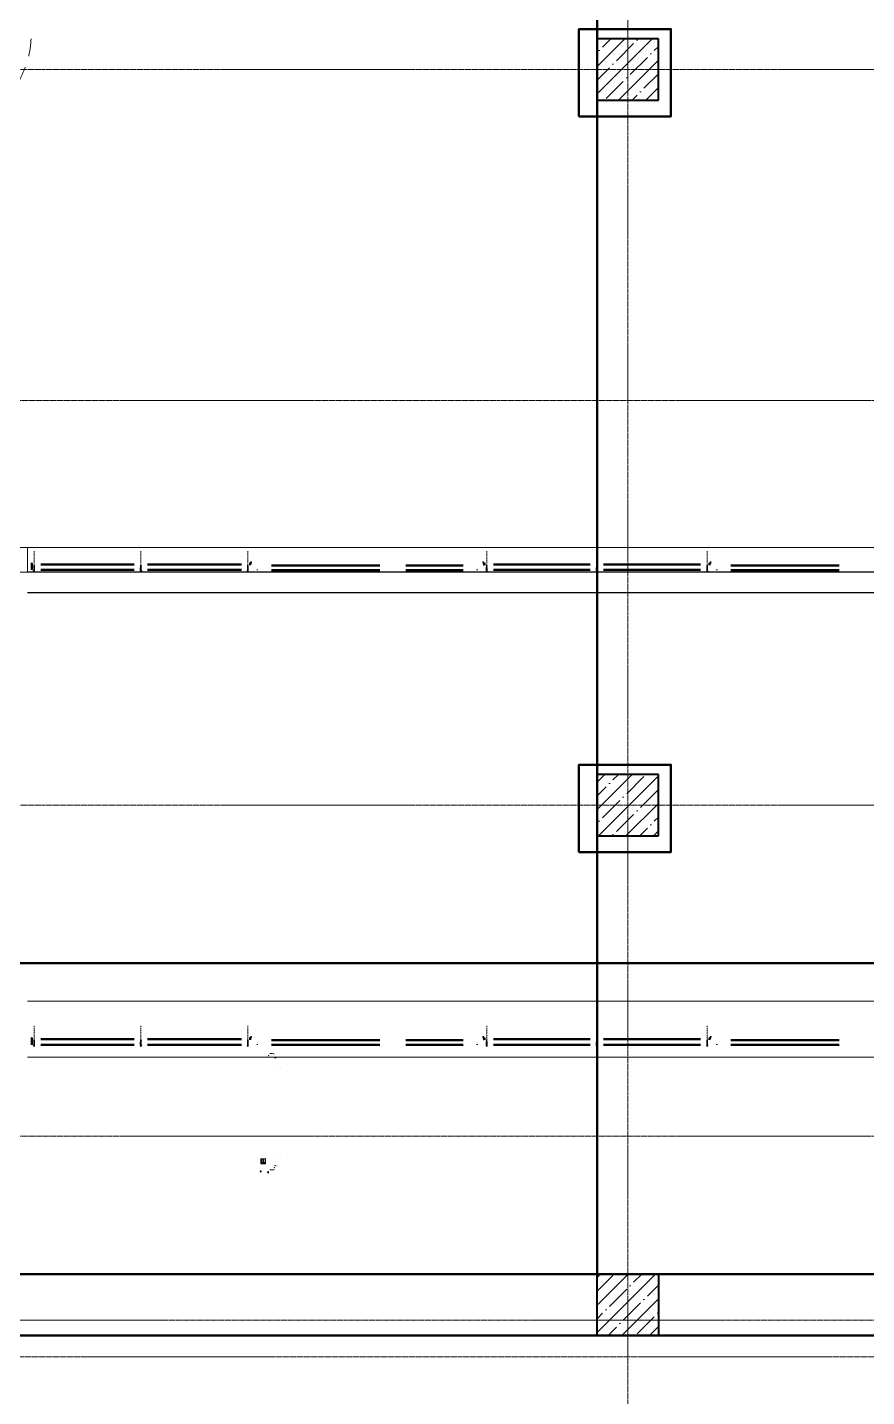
# Model space of a CAD drawing. Header units: millimetres. Extents: x -24360 to 609566, y -391049 to 148426.
# Drawn here: x 28700 to 35550, y 68076 to 79243 of the extents above; entities that cross this region are included whole.
import ezdxf

# ---------------------------------------------------------------- set-up
doc = ezdxf.new("R2010")
doc.units = ezdxf.units.MM
for name, pattern in [('ACAD_ISO10W100', [18, 12, -3, 0, -3]), ('CENTER2', [28.575, 19.05, -3.175, 3.175, -3.175]), ('DASHED', [19.05, 12.7, -6.35]), ('HIDDEN2', [4.7625, 3.175, -1.5875])]:
    doc.linetypes.add(name, pattern=pattern)
for name, color, linetype, lineweight in [('A-Wall-Open', 8, 'Continuous', 0), ('Al', 59, 'Continuous', 13), ('Cen', 1, 'CENTER2', 13), ('OSN', 7, 'Continuous', 0), ('АР_Двери_внутренние_антипаника', 7, 'Continuous', 0), ('АР_Колонны', 70, 'Continuous', 30), ('АР_Стены ЖБ', 7, 'Continuous', 30), ('АР_Стены ПЕНОблок', 52, 'Continuous', 20), ('АР_Стены_Стекло', 4, 'Continuous', 13), ('АР_Штриховка', 8, 'Continuous', 0), ('Витражные конструкции', 252, 'Continuous', 15), ('Оси', 1, 'ACAD_ISO10W100', 13)]:
    doc.layers.add(name, color=color, linetype=linetype, lineweight=lineweight)
for name, color, linetype, lineweight, true_color in [('АР_Оси_РД_100', 7, 'Continuous', 0, 0x525252), ('РД_Витраж_вн', 7, 'Continuous', 25, 0x148aff), ('РД_Оси_100', 7, 'Continuous', 0, 0x525252)]:
    doc.layers.add(name, color=color, linetype=linetype, lineweight=lineweight, true_color=true_color)
for name, color, linetype, lineweight, plot in [('КР_Балки-0.5', 60, 'Continuous', 50, False), ('РД_Витраж_проем', 80, 'Continuous', 0, False), ('РД_Проем', 230, 'Continuous', 0, False)]:
    doc.layers.add(name, color=color, linetype=linetype, lineweight=lineweight, plot=plot)

# ---------------------------------------------------------------- blocks, each defined once
blk = doc.blocks.new('СОШ_2200_АР_ОСИ_М100_28.05.24')
at = {"layer": 'АР_Оси_РД_100', "linetype": 'CENTER2'}
for p, q in [((-5954.958, 78900), (119910, 78900)), ((119910, 76200), (-5954.958, 76200)), ((-5954.958, 75000), (119910, 75000)), ((-5954.958, 72900), (95715.503, 72900))]:
    blk.add_line(p, q, dxfattribs=at)
for points in [[(33600, 139938.679), (33600, -6155)], [(119910, 70200), (-5954.958, 70200)], [(95715.503, 68700), (-5454.958, 68700), (-5954.958, 68850)], [(78274.959, 68400), (-5454.958, 68400), (-5954.958, 68250)]]:
    blk.add_lwpolyline(points, dxfattribs=at)
blk = doc.blocks.new('VS_5i5x45')
for p, q in [((-5, -4), (-5, 4)), ((-5, 4), (-5, 4)), ((-1, 4), (-5, 4)), ((-5, 0), (-5, 4)), ((-1, 3), (-5, 3)), ((-5, 0), (-5, -4)), ((-1, 3), (-3, 3)), ((-1, 5), (-1, 4)), ((-1, 5), (-1, 5)), ((-1, 5), (-1, 0)), ((-1, 0), (-1, 5)), ((-1, 3), (24, 3)), ((-1, 0), (-1, -5)), ((-1, -5), (-1, 0)), ((24, 3), (25, -3)), ((24, 2), (24, 3)), ((24, 2), (25, -2)), ((24, 2), (25, 2)), ((25, 2), (26, 3)), ((25, 2), (26, -2)), ((26, 3), (27, -3)), ((26, 2), (26, 3)), ((26, 2), (27, -2)), ((26, 2), (27, 2)), ((27, 3), (28, -3)), ((27, 2), (27, 3)), ((28, 2), (27, 3)), ((27, 2), (28, -2)), ((28, 2), (29, -2)), ((28, 2), (29, 2)), ((29, 3), (30, -3)), ((30, 2), (29, 3)), ((29, 2), (29, 3)), ((29, 2), (30, -2)), ((30, 2), (30, -2)), ((30, 2), (31, 2)), ((31, 3), (32, -3)), ((31, 2), (31, 3)), ((31, 2), (31, 3)), ((31, 2), (32, -2)), ((31, 2), (32, -2)), ((31, 2), (33, 2)), ((33, 3), (34, -3)), ((33, 2), (33, 3)), ((33, 2), (33, 3)), ((33, 2), (33, -2)), ((33, 2), (34, -2)), ((33, 2), (34, 2)), ((34, 2), (35, 3)), ((34, 2), (35, -2)), ((35, 3), (36, -3)), ((35, 2), (35, 3)), ((35, 2), (36, -2)), ((35, 2), (36, 2)), ((36, 3), (37, -3)), ((36, 2), (36, 3)), ((37, 2), (36, 3)), ((36, 2), (37, -2)), ((37, 2), (38, -2)), ((37, 2), (38, 2)), ((38, 3), (39, -3)), ((38, 2), (38, 3)), ((39, 2), (38, 3)), ((38, 2), (39, -2)), ((39, 2), (39, -2)), ((39, 2), (40, 2)), ((40, 3), (41, -3)), ((40, 2), (40, 3)), ((40, 2), (40, 3)), ((40, 2), (42, 1)), ((40, 2), (41, -1)), ((40, 2), (41, -2)), ((42, 1), (42, 2)), ((42, 1), (42, 2)), ((42, 2), (43, -2)), ((42, 1), (44, 0)), ((42, 1), (42, -1)), ((42, 1), (43, -1)), ((43, -1), (44, 0)), ((-1, -3), (-5, -3)), ((-5, -4), (-5, -4)), ((-1, -4), (-5, -4)), ((-1, -3), (25, -3)), ((-1, -5), (-1, -4)), ((-1, -5), (-1, -5)), ((25, -2), (25, -3)), ((25, -2), (26, -2)), ((26, -2), (27, -3)), ((27, -2), (28, -2)), ((27, -2), (27, -3)), ((29, -2), (28, -3)), ((28, -2), (28, -3)), ((29, -2), (30, -2)), ((30, -2), (32, -2)), ((30, -2), (30, -3)), ((30, -2), (30, -3)), ((32, -2), (33, -2)), ((32, -2), (32, -3)), ((32, -2), (32, -3)), ((33, -2), (34, -3)), ((34, -2), (35, -2)), ((34, -2), (34, -3)), ((35, -2), (36, -3)), ((36, -2), (37, -2)), ((36, -2), (36, -3)), ((37, -2), (37, -3)), ((38, -2), (37, -3)), ((38, -2), (39, -2)), ((39, -2), (40, -2)), ((39, -2), (39, -3)), ((39, -2), (39, -3)), ((40, -2), (41, -2)), ((41, -1), (42, -1)), ((41, -1), (41, -3)), ((41, -2), (41, -3)), ((42, -1), (43, -2)), ((43, -1), (43, -2))]:
    blk.add_line(p, q)
for centre, radius, start, end in [((-4, 4), 1.48, 144.0604, 216.6704), ((6, 0), 10.5, 166.9324, 182.0307), ((-1, 4), 1.07, 125.3093, 234.6907), ((6, 0), 7.97, 159.8247, 200.1753), ((6, 0), 10.5, 177.9693, 193.0676), ((-4, -4), 1.48, 143.3296, 215.9396), ((-1, -4), 1.07, 125.3093, 234.6907)]:
    blk.add_arc(centre, radius, start, end)
blk = doc.blocks.new('ТПУ-032-07')
at = {"color": 191}
blk.add_lwpolyline([(-10, -5, 0.414214), (-10, -6), (-10, -6, -0.414214), (-10, -6), (-10, -6, -0.198912), (-10, -6), (-10, -7, -0.198912), (-11, -7), (-12, -7), (-12, 0), (-10, 0, 0.324532), (-10, 0), (-10, 1, 0.231307), (-10, 2), (-10, 2, -0.316767), (-10, 2), (-9, 4, -0.780158), (-8, 4), (-8, -1, 0.493145), (-8, -1), (-6, 0, -0.131652), (-6, 0), (-4, -1, 0.493145), (-4, -1), (-4, 4, -0.780158), (-3, 4), (-2, 2, -0.316767), (-2, 2), (-2, 2, 0.231307), (-2, 1), (-2, 0, 0.324532), (-2, 0), (0, 0), (0, -7), (-1, -7, -0.198912), (-2, -7), (-2, -6, -0.198912), (-2, -6), (-2, -6, -0.414214), (-2, -6), (-2, -6, 0.414214), (-2, -5), (-2, -3, 0.339454), (-2, -3), (-6, -2, 0.131652), (-6, -2), (-10, -3, 0.339454), (-10, -3)], format="xyb", close=True, dxfattribs=at)
blk = doc.blocks.new('ТПУ-032-33')
at = {"color": 191}
for points in [[(-1, -33), (0, -33), (0, 0), (-2, 0, -0.414214), (-2, 0), (-2, 1, -0.231307), (-2, 2), (-2, 2, 0.316767), (-2, 2), (-3, 4, 0.780158), (-4, 4), (-4, -1, 0.414214), (-4, -2), (-2, -2, -0.414214), (-2, -2), (-2, -14, -0.493145), (-2, -15), (-6, -15, 0.131652), (-6, -15), (-10, -15, -0.493145), (-10, -14), (-10, -2, -0.414214), (-10, -2), (-8, -2, 0.414214), (-8, -1), (-8, 4, 0.780158), (-9, 4), (-10, 2, 0.316767), (-10, 2), (-10, 2, -0.231307), (-10, 1), (-10, 0, -0.414214), (-10, 0), (-12, 0), (-12, -33), (-11, -33, 0.198912), (-10, -33), (-10, -32, 0.198912), (-10, -32), (-10, -32, 0.414214), (-10, -32), (-10, -32, -0.414214), (-10, -31), (-10, -29, -0.339454), (-10, -29), (-6, -29, -0.131652), (-6, -29), (-2, -29, -0.339454), (-2, -29), (-2, -31, -0.414214), (-2, -32), (-2, -32, 0.414214), (-2, -32), (-2, -32, 0.198912), (-2, -32), (-2, -33, 0.198912)], [(-2, -16, 0.339454), (-2, -16), (-6, -16, 0.131652), (-6, -16), (-10, -16, 0.339454), (-10, -16), (-10, -27, 0.493145), (-10, -27), (-6, -27, -0.131652), (-6, -27), (-2, -27, 0.493145), (-2, -27)]]:
    blk.add_lwpolyline(points, format="xyb", close=True, dxfattribs=at)
blk = doc.blocks.new('ТПУ-032-14')
at = {"color": 191}
for p, q in [((-12, 0), (-12, -14)), ((-10, 0), (-12, 0)), ((-8, 4), (-10, 2)), ((-10, 2), (-10, 2)), ((-10, 1), (-10, 0)), ((-8, -1), (-8, 4)), ((-2, 2), (-4, 4)), ((-4, 4), (-4, -1)), ((-2, 2), (-2, 2)), ((-2, 0), (-2, 1)), ((0, 0), (-2, 0)), ((0, -14), (0, 0)), ((-12, -14), (-11, -14)), ((-10, -6), (-10, -2)), ((-10, -2), (-8, -2)), ((-10, -10), (-6, -9)), ((-10, -12), (-10, -10)), ((-10, -12), (-10, -12)), ((-10, -14), (-10, -13)), ((-10, -13), (-10, -13)), ((-6, -6), (-9, -7)), ((-3, -7), (-6, -6)), ((-6, -9), (-2, -10)), ((-4, -2), (-2, -2)), ((-2, -2), (-2, -6)), ((-2, -10), (-2, -12)), ((-2, -12), (-2, -12)), ((-2, -13), (-2, -13)), ((-2, -13), (-2, -14)), ((-1, -14), (0, -14))]:
    blk.add_line(p, q, dxfattribs=at)
for centre, start, end in [((-10, 2), 146.3099, 216.6158), ((-8, 4), 0, 146.3099), ((-4, 4), 33.6901, 180), ((-2, 2), 323.3842, 33.6901), ((-11, -14), 270, 315), ((-10, -13), 315, 0), ((-10, -13), 0, 90), ((-8, -1), 270, 0), ((-6, -6), 75, 105), ((-4, -1), 180, 270), ((-2, -13), 90, 180), ((-2, -13), 180, 225), ((-1, -14), 225, 270)]:
    blk.add_arc(centre, 0.25, start, end, dxfattribs=at)
at = {"color": 191, "extrusion": (0, 0, -1)}
for centre, radius, start, end in [((10, 1), 0.25, 127.9045, 180), ((10, 0), 0.25, 180, 270), ((2, 0), 0.25, 270, 0), ((2, 1), 0.25, 0, 52.0955), ((10, -2), 0.25, 0, 90), ((9, -6), 1, 255, 0), ((10, -12), 0.25, 270, 0), ((10, -10), 0.25, 0, 75), ((6, -9), 0.25, 75, 105), ((2, -6), 1, 180, 285), ((2, -2), 0.25, 90, 180), ((2, -10), 0.25, 105, 180), ((2, -12), 0.25, 180, 270)]:
    blk.add_arc(centre, radius, start, end, dxfattribs=at)
blk = doc.blocks.new('ВС 5.5х45')
at = {"rotation": 180}
blk.add_blockref('VS_5i5x45', (-0.5, 0), dxfattribs=at)
blk = doc.blocks.new('tpu004MM')
blk.add_lwpolyline([(4, -6, -1), (4, -7), (3, -8, 0.315299), (3, -8), (3, -8, -0.8391), (1, -9), (-1, -2, -0.520567), (-1, -1), (0, -1, 0.414214), (0, -1), (0, 1, 0.520567), (-1, 2), (-1, 1, -0.414214), (-2, 1), (-2, 3, -0.414214), (-2, 3), (0, 4, -0.067914), (0, 4), (6, 4, -0.87281), (6, 4), (3, 3, 0.315299), (3, 3), (3, -1, 0.520567), (3, -1), (5, -1, -1), (6, -1), (3, -3, 0.315299), (3, -3), (3, -7, 0.520567), (3, -7)], format="xyb", close=True)
blk = doc.blocks.new('РУ-65.02')
at = {"layer": 'OSN', "xscale": -1}
blk.add_blockref('tpu004MM', (0, 0), dxfattribs=at)
blk = doc.blocks.new('ТПУ-45.02')
at = {"elevation": 0}
blk.add_lwpolyline([(-2, 2, -0.916659), (-1, 2), (-1, 1, -0.398231), (-2, 1), (-2, 1, 0.668179), (-2, 1), (-1, 0, 0.198912), (-1, 0), (1, 0, 0.198912), (1, 0), (2, 1, 0.668179), (2, 1), (2, 1, -0.414214), (2, 1), (2, 2, -0.904069), (2, 2), (3, 2, 0.414214), (4, 3), (4, 3, 0.327426), (3, 3), (-1, 4, 0.167079), (-1, 4, -0.978527), (-2, 5, 0.140808), (-1, 5), (-1, 6, -0.301775), (-1, 7, -0.191208), (2, 6, -0.2528), (2, 6, 0.249371), (2, 6, -0.087675), (3, 5, 0.34791), (3, 5), (3, 5, 0.434986), (3, 6, 0.631386), (-4, 4), (-4, 3, 0.423855), (-4, 2)], format="xyb", close=True, dxfattribs=at)
blk.add_lwpolyline([(-2, 4, 0.440609), (-2, 4), (0, 4, -0.880439), (-1, 3), (-3, 3, -0.266716), (-2, 6, -0.681981), (-2, 6)], format="xyb", close=True)
blk.add_lwpolyline([(1, 1, 0.413945), (1, 1), (1, 2, 0.414214), (0, 3), (0, 3, 0.414214), (-1, 2), (-1, 1, 0.413945), (-1, 1), (1, 1)], format="xyb")
blk = doc.blocks.new('Стекло 4 мм разрез')
at = {"layer": 'Al'}
for p, q in [((-2, -42), (-2, 0)), ((2, -42), (2, 0))]:
    blk.add_line(p, q, dxfattribs=at)
at = {"layer": 'Al', "ltscale": 4}
blk.add_line((2, 0), (-2, 0), dxfattribs=at)
at = {"layer": 'Al', "color": 5, "linetype": 'Continuous'}
for p, q in [((-1, -5), (1, -3)), ((-1, -4), (0, -3)), ((-1, -11), (1, -8)), ((-1, -10), (0, -8)), ((-1, -17), (1, -14)), ((-1, -15), (0, -14)), ((-1, -22), (1, -20)), ((-1, -21), (0, -20)), ((-1, -28), (1, -25)), ((-1, -27), (0, -26)), ((-1, -34), (1, -31)), ((-1, -32), (0, -31)), ((-1, -39), (1, -37)), ((-1, -38), (0, -37)), ((0, -5), (1, -4)), ((0, -11), (1, -10)), ((0, -16), (1, -15)), ((0, -22), (1, -21)), ((0, -28), (1, -27)), ((0, -33), (1, -32)), ((0, -39), (1, -38))]:
    blk.add_line(p, q, dxfattribs=at)

msp = doc.modelspace()

# ---------------------------------------------------------------- hatches: boundary and pattern name
at = {"layer": 'АР_Штриховка', "linetype": 'Continuous', "lineweight": 5, "true_color": 0x000000}
h = msp.add_hatch(dxfattribs=at)
h.set_pattern_fill('ANSI35', color=18, scale=25, style=0)
h.paths.add_polyline_path([(33350, 78650), (33850, 78650), (33850, 79150), (33350, 79150)], flags=0)
h = msp.add_hatch(dxfattribs=at)
h.set_pattern_fill('ANSI35', color=18, scale=25, style=0)
h.paths.add_polyline_path([(33350, 72650), (33850, 72650), (33850, 73150), (33350, 73150)], flags=0)
h = msp.add_hatch(dxfattribs=at)
h.set_pattern_fill('ANSI35', color=18, scale=25, style=0)
h.paths.add_polyline_path([(33850, 69075), (33850, 68575), (33350, 68575), (33350, 69075)], flags=0)

# ---------------------------------------------------------------- linework, layer by layer
at = {"color": 2, "lineweight": 50}
msp.add_lwpolyline([(29275, 90117.643), (28278, 90117.643), (28278, 71611), (44686.877, 71611), (44686.877, 90117.643)], dxfattribs=at)
for points in [[(33202.001, 78517.165), (33953.001, 78517.165), (33953.001, 79229.165), (33202.001, 79229.165)], [(33202.001, 72517.165), (33953.001, 72517.165), (33953.001, 73229.165), (33202.001, 73229.165)]]:
    msp.add_lwpolyline(points, close=True, dxfattribs=at)
at = {"color": 2, "const_width": 0.6}
for points in [[(29654.773, 74817.398), (29637.41, 74817.398), (29631.791, 74815.091), (29621.208, 74815.091), (29615.041, 74817.398), (29598.974, 74817.398)], [(33376.773, 74817.398), (33359.41, 74817.398), (33353.791, 74815.091), (33343.208, 74815.091), (33337.041, 74817.398), (33320.974, 74817.398)], [(29654.78, 70945.667), (29637.418, 70945.667), (29631.799, 70943.36), (29621.216, 70943.36), (29615.048, 70945.667), (29598.982, 70945.667)], [(33376.78, 70945.667), (33359.418, 70945.667), (33353.799, 70943.36), (33343.216, 70943.36), (33337.048, 70945.667), (33320.982, 70945.667)]]:
    msp.add_lwpolyline(points, dxfattribs=at)
at = {"layer": 'A-Wall-Open', "color": 18, "linetype": 'Continuous', "lineweight": 0, "true_color": 0x000000}
for p, q in [((44500, 74800), (28700, 74800)), ((44500, 74630), (28700, 74630))]:
    msp.add_line(p, q, dxfattribs=at)
at = {"layer": 'Al', "color": 18, "ltscale": 4, "true_color": 0x000000}
for p, q in [((29627, 74853.731), (29626.993, 74800)), ((33349, 74853.731), (33348.993, 74800)), ((29627.008, 70982), (29627.001, 70928.269)), ((33349.008, 70982), (33349.001, 70928.269)), ((30622.623, 69973.379), (30609.623, 69985.379)), ((30622.623, 69985.379), (30609.623, 69973.379)), ((30639.623, 69973.379), (30626.623, 69985.379)), ((30639.623, 69985.379), (30626.623, 69973.379))]:
    msp.add_line(p, q, dxfattribs=at)
for points in [[(30622.623, 69973.379), (30609.623, 69973.379), (30609.623, 69985.379), (30622.623, 69985.379)], [(30639.623, 69973.379), (30626.623, 69973.379), (30626.623, 69985.379), (30639.623, 69985.379)]]:
    msp.add_lwpolyline(points, close=True, dxfattribs=at)
at = {"layer": 'Cen', "color": 18, "ltscale": 5, "true_color": 0x000000}
msp.add_line((30602.623, 70015.322), (30646.623, 70015.322), dxfattribs=at)
at = {"layer": 'OSN', "color": 18, "true_color": 0x000000}
for p, q in [((30572.013, 74819.029), (30581.813, 74819.029)), ((32375.988, 74819.029), (32366.188, 74819.029)), ((34322.013, 74819.029), (34331.813, 74819.029)), ((30572.02, 70947.298), (30581.82, 70947.298)), ((32375.995, 70947.298), (32366.195, 70947.298)), ((34322.02, 70947.298), (34331.82, 70947.298))]:
    msp.add_line(p, q, dxfattribs=at)
at = {"layer": 'АР_Двери_внутренние_антипаника', "color": 18, "linetype": 'DASHED', "lineweight": 0, "ltscale": 15, "true_color": 0x000000}
msp.add_arc((27987.847, 79177.844), 742.676, 324.7325036, 357.8513565, dxfattribs=at)
at = {"layer": 'АР_Двери_внутренние_антипаника', "color": 18, "linetype": 'Continuous', "true_color": 0x000000}
for centre, radius, start, end in [((30661.476, 69873.249), 1000, 86.92187, 89.03769), ((30658.178, 71836.67), 1000, 273.30824, 274.12158), ((30741.551, 70749.972), 1, 180, 270), ((30766.018, 70749.972), 1, 270, 0), ((30741.551, 70047.567), 1, 90, 180), ((30766.018, 70047.567), 1, 0, 90), ((30661.476, 70924.289), 1000, 270.96231, 273.07813), ((30658.178, 68960.869), 1000, 85.87842, 86.69176)]:
    msp.add_arc(centre, radius, start, end, dxfattribs=at)
for p in [(30668.876, 70854.972), (30716.826, 69942.567)]:
    msp.add_point(p, dxfattribs=at)
at = {"layer": 'АР_Колонны', "color": 18, "linetype": 'HIDDEN2', "lineweight": 25, "true_color": 0x000000}
for p, q in [((33350, 79150), (33850, 79150)), ((33350, 78650), (33350, 79150)), ((33850, 79150), (33850, 78650)), ((33850, 78650), (33350, 78650)), ((33350, 73150), (33850, 73150)), ((33350, 72650), (33350, 73150)), ((33850, 73150), (33850, 72650)), ((33850, 72650), (33350, 72650)), ((33350, 69075), (33850, 69075)), ((33350, 68575), (33350, 69075)), ((33850, 69075), (33850, 68575)), ((33850, 68575), (33350, 68575))]:
    msp.add_line(p, q, dxfattribs=at)
at = {"layer": 'АР_Колонны', "color": 18, "linetype": 'Continuous', "lineweight": 30, "true_color": 0x000000}
for p, q in [((33850, 79150), (33350, 79150)), ((33350, 79150), (33350, 78650)), ((33850, 78650), (33850, 79150)), ((33350, 78650), (33850, 78650)), ((33850, 73150), (33350, 73150)), ((33350, 73150), (33350, 72650)), ((33850, 72650), (33850, 73150)), ((33350, 72650), (33850, 72650)), ((33350, 69075), (33350, 68575)), ((33850, 69075), (33350, 69075)), ((33850, 68575), (33850, 69075)), ((33350, 68575), (33850, 68575))]:
    msp.add_line(p, q, dxfattribs=at)
at = {"layer": 'АР_Стены ЖБ', "color": 18, "linetype": 'Continuous', "lineweight": 40, "true_color": 0x000000}
for p, q in [((33850, 79150), (33350, 79150)), ((33350, 79150), (33350, 78650)), ((33850, 78650), (33850, 79150)), ((33350, 78650), (33850, 78650)), ((33850, 73150), (33350, 73150)), ((33350, 73150), (33350, 72650)), ((33850, 72650), (33850, 73150)), ((33350, 72650), (33850, 72650)), ((33350, 68575), (33350, 69075)), ((33350, 69075), (33850, 69075)), ((33850, 69075), (33850, 68575)), ((33850, 68575), (33350, 68575))]:
    msp.add_line(p, q, dxfattribs=at)
at = {"layer": 'АР_Стены ПЕНОблок', "color": 18, "linetype": 'Continuous', "lineweight": 20, "true_color": 0x000000}
for p, q in [((28700, 75000.024), (27700, 75000)), ((28700.005, 74800.024), (28700, 75000.024)), ((27700.005, 74800), (28700.005, 74800.024))]:
    msp.add_line(p, q, dxfattribs=at)
at = {"layer": 'АР_Стены_Стекло', "color": 18, "lineweight": 50, "true_color": 0x000000}
for p, q in [((29571.57, 74861.698), (28809.443, 74861.698)), ((30446.57, 74861.698), (29681.443, 74861.698)), ((30691.398, 74853.444), (31575.901, 74853.444)), ((31789.011, 74853.444), (32256.602, 74853.444)), ((33294.557, 74861.698), (32503.443, 74861.698)), ((34194.57, 74861.698), (33403.456, 74861.698)), ((34441.398, 74853.444), (35325.901, 74853.444)), ((29571.57, 74817.698), (28809.443, 74817.698)), ((30446.57, 74817.698), (29681.443, 74817.698)), ((30691.398, 74815.444), (31575.901, 74815.444)), ((31789.011, 74815.444), (32256.602, 74815.444)), ((33294.557, 74817.698), (32503.443, 74817.698)), ((34194.57, 74817.698), (33403.456, 74817.698)), ((34441.398, 74815.444), (35325.901, 74815.444)), ((29571.578, 70989.967), (28809.45, 70989.967)), ((29571.578, 70945.967), (28809.45, 70945.967)), ((30446.578, 70989.967), (29681.45, 70989.967)), ((30446.578, 70945.967), (29681.45, 70945.967)), ((30691.406, 70981.713), (31575.908, 70981.713)), ((30691.406, 70943.713), (31575.908, 70943.713)), ((31789.018, 70981.713), (32256.609, 70981.713)), ((31789.018, 70943.713), (32256.609, 70943.713)), ((33294.565, 70989.967), (32503.45, 70989.967)), ((33294.565, 70945.967), (32503.45, 70945.967)), ((34194.578, 70989.967), (33403.464, 70989.967)), ((34194.578, 70945.967), (33403.464, 70945.967)), ((34441.406, 70981.713), (35325.908, 70981.713)), ((34441.406, 70943.713), (35325.908, 70943.713))]:
    msp.add_line(p, q, dxfattribs=at)
at = {"layer": 'КР_Балки-0.5', "color": 18, "ltscale": 200, "true_color": 0x000000}
for p, q in [((33350.002, 69075.002), (33350, 82950)), ((27800, 69075), (45400, 69075.006)), ((27800, 69075), (45400, 69075.006)), ((33850.002, 69075.002), (33350.002, 69075.002)), ((33850.002, 69075.002), (33350.002, 69075.002)), ((45400, 68575.006), (27800, 68575)), ((45400, 68575.006), (27800, 68575))]:
    msp.add_line(p, q, dxfattribs=at)
at = {"layer": 'Оси', "color": 18, "true_color": 0x000000}
for p, q in [((28755, 74853.731), (28755, 74971.731)), ((29627, 74853.731), (29627, 74971.731)), ((30499, 74853.731), (30499, 74971.731)), ((32449, 74853.731), (32449, 74971.731)), ((33349, 74853.731), (33349, 74971.731)), ((34249, 74853.731), (34249, 74971.731)), ((28755, 74847.731), (28755.007, 74800)), ((30499, 74847.731), (30498.993, 74800)), ((32449, 74847.731), (32449.007, 74800)), ((34249, 74847.731), (34248.993, 74800)), ((28755.008, 70982), (28755.008, 71100)), ((29627.008, 70982), (29627.008, 71100)), ((30499.008, 70982), (30499.008, 71100)), ((32449.008, 70982), (32449.008, 71100)), ((33349.008, 70982), (33349.008, 71100)), ((34249.008, 70982), (34249.008, 71100)), ((28755.008, 70976), (28755.014, 70928.269)), ((30499.008, 70976), (30499.001, 70928.269)), ((32449.008, 70976), (32449.014, 70928.269)), ((34249.008, 70976), (34249.001, 70928.269))]:
    msp.add_line(p, q, dxfattribs=at)
at = {"layer": 'РД_Витраж_вн', "color": 18, "linetype": 'Continuous', "lineweight": 25, "true_color": 0x000000}
for p, q in [((44499.999, 74800), (28699.999, 74800)), ((44499.999, 74630), (28699.999, 74630))]:
    msp.add_line(p, q, dxfattribs=at)
at = {"layer": 'РД_Витраж_проем', "color": 18, "linetype": 'Continuous', "lineweight": 0, "true_color": 0x000000}
for p, q in [((44500, 71300), (28700, 71300)), ((44500, 70845), (28700, 70845))]:
    msp.add_line(p, q, dxfattribs=at)
at = {"layer": 'РД_Проем', "color": 18, "linetype": 'Continuous', "lineweight": 0, "true_color": 0x000000}
for p, q in [((44500, 75000.402), (28700, 75000.024)), ((44500.005, 74800.402), (28700.005, 74800.024))]:
    msp.add_line(p, q, dxfattribs=at)

# ---------------------------------------------------------------- block references
at = {"color": 18, "ltscale": 25, "true_color": 0x000000, "rotation": 270}
for p in [(29626.995, 74812.534), (33348.995, 74812.534), (29627.003, 70940.803), (33349.003, 70940.803)]:
    msp.add_blockref('ВС 5.5х45', p, dxfattribs=at)
at = {"color": 18, "true_color": 0x000000}
for p in [(30528.243, 74879.255), (34278.243, 74879.255), (30528.251, 71007.524), (34278.251, 71007.524)]:
    msp.add_blockref('РУ-65.02', p, dxfattribs=at)
at = {"color": 18, "true_color": 0x000000, "xscale": -1}
for p in [(32419.757, 74879.255), (32419.764, 71007.524)]:
    msp.add_blockref('РУ-65.02', p, dxfattribs=at)
at = {"color": 18, "true_color": 0x000000}
for p, rotation in [((30600.076, 69912.184), 270), ((30669.076, 69905.35), 89.99999999999999)]:
    msp.add_blockref('ТПУ-45.02', p, dxfattribs=dict(at, rotation=rotation))
at = {"layer": 'Al', "color": 18, "ltscale": 4, "true_color": 0x000000, "xscale": -1}
for name, p in [('ТПУ-032-33', (28730, 74871.731)), ('ТПУ-032-14', (28730, 74838.731)), ('ТПУ-032-07', (28730, 74824.731)), ('ТПУ-032-14', (32424, 74871.731)), ('ТПУ-032-33', (28730.008, 71000)), ('ТПУ-032-14', (28730.008, 70967)), ('ТПУ-032-07', (28730.008, 70953)), ('ТПУ-032-14', (32424.008, 71000))]:
    msp.add_blockref(name, p, dxfattribs=at)
at = {"layer": 'Al', "color": 18, "ltscale": 4, "true_color": 0x000000}
for p in [(30524, 74871.731), (34274, 74871.731), (30524.008, 71000), (34274.008, 71000)]:
    msp.add_blockref('ТПУ-032-14', p, dxfattribs=at)
at = {"layer": 'Al', "color": 18, "ltscale": 4, "true_color": 0x000000, "rotation": 180}
for p in [(30607.623, 69973.379), (30624.623, 69973.379), (30641.623, 69973.379)]:
    msp.add_blockref('Стекло 4 мм разрез', p, dxfattribs=at)
at = {"layer": 'Витражные конструкции', "color": 18, "ltscale": 25, "true_color": 0x000000, "xscale": -1, "rotation": 270}
for p in [(28755.006, 74813.035), (32449.006, 74813.035), (28755.014, 70941.303), (32449.014, 70941.303)]:
    msp.add_blockref('VS_5i5x45', p, dxfattribs=at)
at = {"layer": 'Витражные конструкции', "color": 18, "ltscale": 25, "true_color": 0x000000}
for p, rotation in [((30498.994, 74813.035), 90.00000000000004), ((34248.994, 74813.035), 89.99999999999999), ((30499.002, 70941.303), 90.00000000000004), ((34249.002, 70941.303), 89.99999999999999)]:
    msp.add_blockref('VS_5i5x45', p, dxfattribs=dict(at, rotation=rotation))
at = {"layer": 'РД_Оси_100'}
msp.add_blockref('СОШ_2200_АР_ОСИ_М100_28.05.24', (0, 0), dxfattribs=at)

doc.saveas('drawing.dxf')
